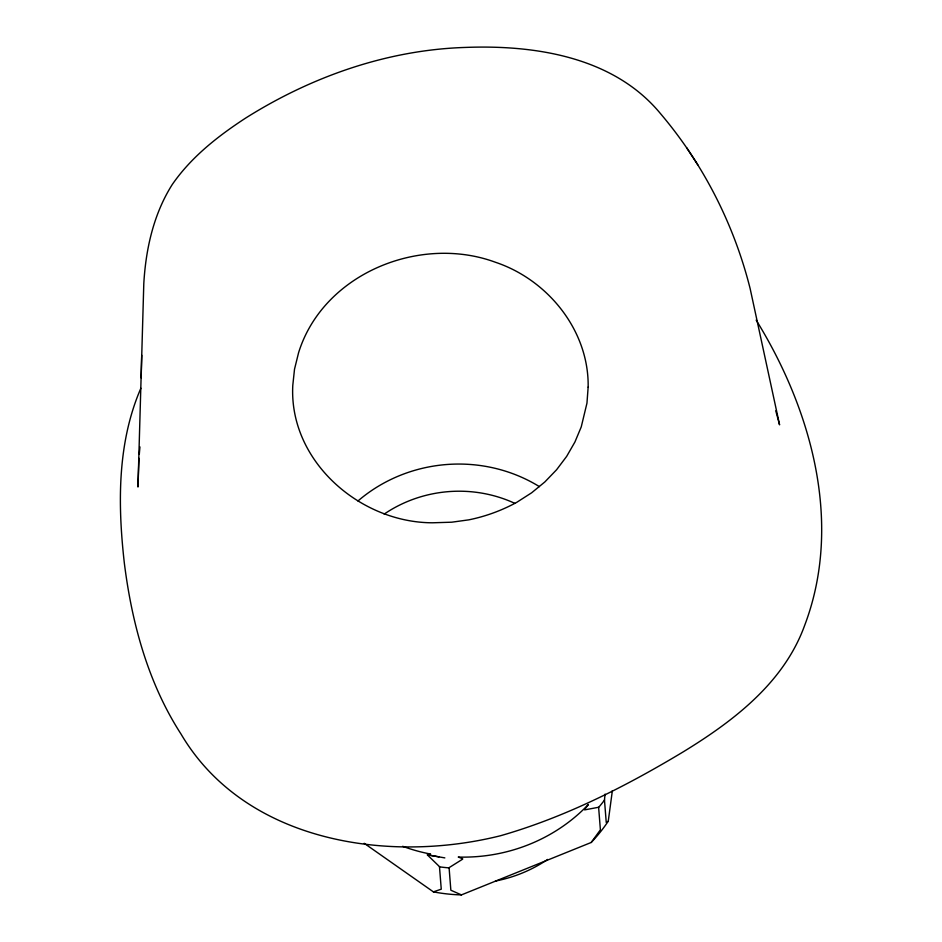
<?xml version="1.0" encoding="UTF-8"?>
<svg xmlns="http://www.w3.org/2000/svg" width="942" height="942" viewBox="0 0 942 942"><rect width="100%" height="100%" fill="white"/><g stroke="black" fill="none" stroke-linecap="round" stroke-linejoin="round"><path stroke-width="1.41" d="M141.17 377.883L141.712 355.228M138.957 458.283L137.968 487.026L143.796 283.683C145.774 249.088 153.558 214.011 172.304 184.455C191.25 157.043 217.885 136.178 245.544 118.139C311.331 76.667 387.268 49.867 465.395 47.43C534.997 44.757 613.784 56.838 660.625 113.782C703.333 164.073 734.065 224.585 750.126 288.546L779.576 424.842L775.784 410.83M139.31 454.056L139.934 446.908M612.371 790.632L608.261 821.224L606.248 822.531L604.47 799.982L605.07 794.13M140.876 388.222C117.138 443.011 117.726 504.735 124.332 563.057C131.833 622.945 147.965 682.844 180.982 733.995C244.661 842.03 388.045 863.967 500.673 835.695C565.118 817.209 625.429 786.57 682.714 752.163C733.064 721.372 783.791 683.044 804.633 625.464C843.337 523.422 811.403 409.582 756.167 320.092M591.199 842.478L600.395 829.82L598.617 807.27L584.641 809.884A2.485 0.824 -24.2 0 1 584.605 809.39L588.397 804.492A166.004 155.489 -4.5 0 1 458.248 857.055L462.546 858.692A2.485 0.824 -24.3 0 1 462.593 859.186L449.087 867.664L450.853 890.225L461.415 894.9L591.199 842.478A165.945 155.418 -4.5 0 0 608.261 821.212M444.848 857.891L427.338 854.865L439.478 866.628L441.256 889.177L433.391 891.862L364.189 843.302M438.984 856.855L427.456 854.806L430.565 854.053A166.004 155.489 -4.5 0 1 402.681 846.305M686.671 147.729L697.775 164.756M604.552 800.041A170.879 160.211 -4 0 1 598.7 807.329M449.063 867.888A170.843 160.187 -4.6 0 1 439.443 866.84M461.415 894.912A165.91 155.406 -4.5 0 1 433.391 891.874M547.632 859.445A134.506 125.992 -4.5 0 1 495.433 881.041M384.159 514.108A126.699 118.68 -4.5 0 1 514.874 503.369M357.96 500.979A147.823 138.462 -4.5 0 1 539.401 486.625M588.149 387.127L586.96 403.141L581.249 426.891L574.914 442.022L566.66 456.375L556.592 469.74L544.853 481.939L531.629 492.796L516.734 502.345C501.709 510.54 485.53 516.463 468.751 519.854L451.736 522.198L432.649 522.786C359.691 522.775 288.688 460.732 292.797 385.29L294.516 369.193L298.59 352.673C323.188 273.592 419.838 234.37 495.386 262.241C547.914 279.762 589.127 330.677 588.149 387.127"/></g></svg>
